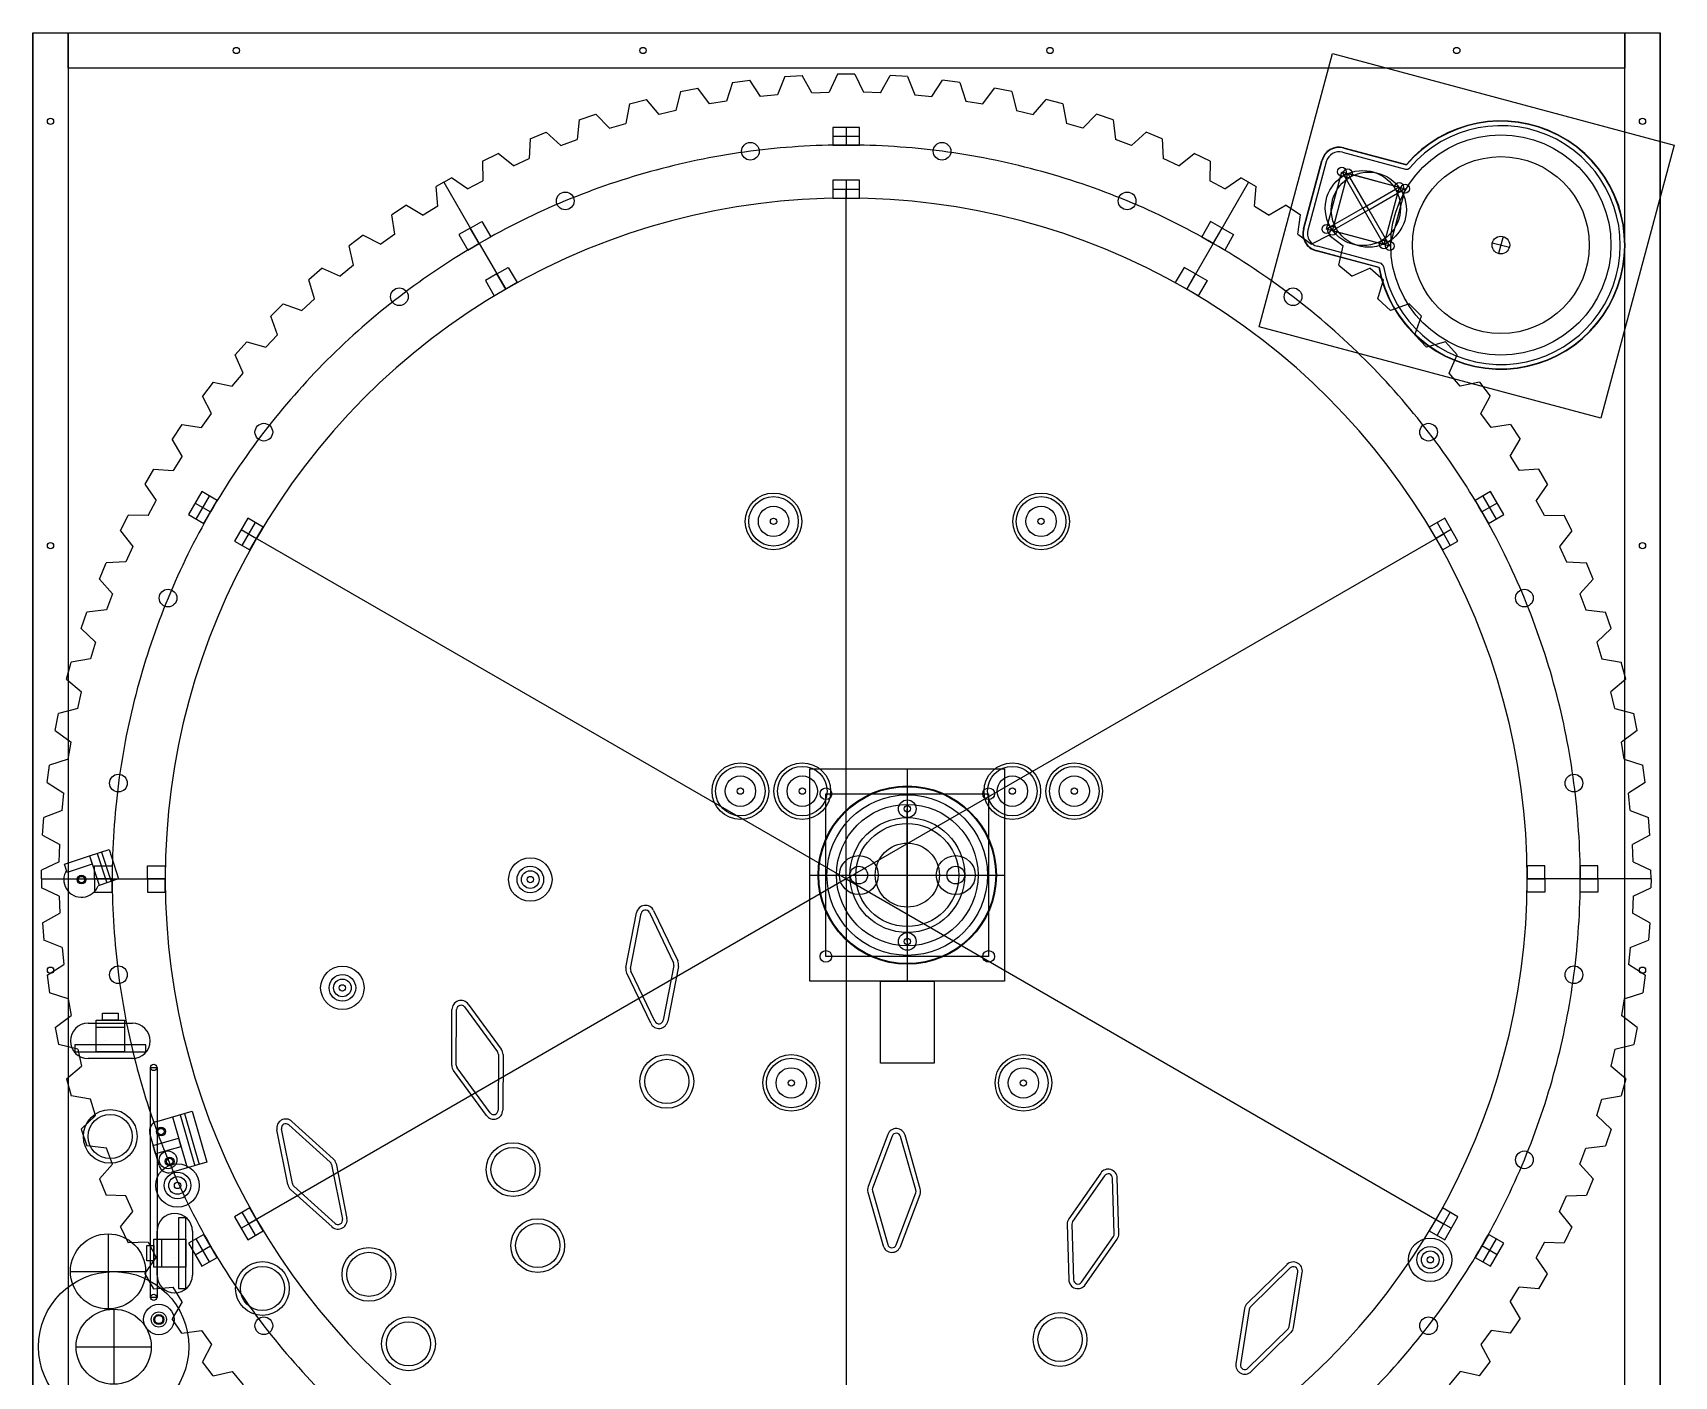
# Model space of a CAD drawing. Extents: x 0 to 23.2, y -2.3 to 46.
# Drawn here: x 0 to 23.2, y 27.01 to 46 of the extents above; entities that cross this region are included whole.
import ezdxf

# ---------------------------------------------------------------- set-up
doc = ezdxf.new("R2010")
doc.units = 0
doc.header["$LTSCALE"] = 5.77014
doc.header["$MEASUREMENT"] = 0
for name, color, linetype in [('1_250BIT_500DEP', 5, 'CONTINUOUS'), ('2_250BIT_250DEP', 3, 'CONTINUOUS'), ('3_250BIT_500TAB', 5, 'CONTINUOUS'), ('4_250BIT_250TAB', 5, 'CONTINUOUS'), ('6_125BIT_500DEP', 5, 'CONTINUOUS'), ('7_VCARVE_BIT', 5, 'CONTINUOUS'), ('8_250BIT_500OUTLINE', 5, 'CONTINUOUS'), ('DF_COMPONENT', 4, 'CONTINUOUS')]:
    doc.layers.add(name, color=color, linetype=linetype)

msp = doc.modelspace()

# ---------------------------------------------------------------- linework, layer by layer
at = {"layer": '1_250BIT_500DEP', "color": 5, "linetype": 'CONTINUOUS'}
for p, q in [((8.447, 32.776), (8.597, 33.55)), ((8.715, 33.565), (9.055, 32.854)), ((8.792, 32.027), (8.452, 32.737)), ((9.06, 32.815), (8.91, 32.042)), ((5.985, 31.406), (5.989, 32.194)), ((6.102, 32.23), (6.569, 31.595)), ((0.782, 32), (1.407, 32)), ((6.581, 31.558), (6.577, 30.77)), ((1.407, 31.5), (0.782, 31.5)), ((6.464, 30.734), (5.997, 31.368)), ((3.668, 29.733), (3.514, 30.506)), ((3.617, 30.564), (4.202, 30.036)), ((12.146, 30.405), (11.867, 29.668)), ((12.481, 29.643), (12.264, 30.4)), ((4.221, 30.002), (4.376, 29.229)), ((4.272, 29.171), (3.688, 29.699)), ((15.146, 29.845), (14.695, 29.199)), ((15.284, 29.024), (15.26, 29.811)), ((11.866, 29.629), (12.082, 28.871)), ((12.2, 28.866), (12.479, 29.604)), ((1.755, 28.437), (1.755, 29.062)), ((2.255, 29.062), (2.255, 28.437)), ((14.684, 29.161), (14.708, 28.374)), ((14.822, 28.34), (15.272, 28.986)), ((17.772, 28.542), (17.209, 27.99)), ((17.754, 27.709), (17.877, 28.487)), ((17.191, 27.955), (17.068, 27.177)), ((17.174, 27.123), (17.736, 27.674))]:
    msp.add_line(p, q, dxfattribs=at)
for centre in [(8.96, 31.178), (1.094, 30.4), (6.787, 29.931), (7.136, 28.857), (3.245, 28.25), (4.75, 28.45), (14.518, 27.53), (5.309, 27.468)]:
    msp.add_circle(centre, 0.312, dxfattribs=at)
for centre, radius, start, end in [((8.659, 33.538), 0.0625, 25.5903, 168.9748), ((8.508, 32.764), 0.0625, 168.975, -154.4099), ((8.999, 32.827), 0.0625, -11.025, 25.5901), ((6.052, 32.193), 0.0625, 36.314, 179.6985), ((8.848, 32.054), 0.0625, -154.4096, -11.0253), ((0.782, 31.75), 0.25, 90, -90), ((1.407, 31.75), 0.25, -90, 90), ((6.518, 31.558), 0.0625, -0.3013, 36.3138), ((6.048, 31.405), 0.0625, 179.6987, -143.6862), ((6.514, 30.771), 0.0625, -143.6859, -0.3016), ((3.575, 30.518), 0.0625, 47.9245, -168.691), ((12.204, 30.383), 0.0625, 15.9157, 159.3002), ((4.16, 29.99), 0.0625, 11.3092, 47.9243), ((3.729, 29.745), 0.0625, -168.6908, -132.0757), ((15.198, 29.809), 0.0625, 1.7173, 145.1019), ((11.926, 29.646), 0.0625, 159.3004, -164.0845), ((12.42, 29.626), 0.0625, -20.6996, 15.9155), ((2.005, 29.062), 0.25, 0, -180), ((4.314, 29.217), 0.0625, -132.0755, 11.3089), ((14.747, 29.163), 0.0625, 145.102, -178.2829), ((15.221, 29.022), 0.0625, -34.898, 1.7171), ((12.142, 28.889), 0.0625, -164.0843, -20.6999), ((17.815, 28.497), 0.0625, -8.9635, 134.421), ((2.005, 28.437), 0.25, 180, 0), ((14.77, 28.376), 0.0625, -178.2826, -34.8982), ((17.253, 27.946), 0.0625, 134.4212, 171.0363), ((17.693, 27.719), 0.0625, -45.5788, -8.9637), ((17.13, 27.167), 0.0625, 171.0366, -45.5791)]:
    msp.add_arc(centre, radius, start, end, dxfattribs=at)
at = {"layer": '2_250BIT_250DEP', "color": 3, "linetype": 'CONTINUOUS'}
for p, q in [((8.383, 32.789), (8.533, 33.562)), ((8.774, 33.593), (9.114, 32.882)), ((8.733, 31.999), (8.393, 32.709)), ((9.124, 32.803), (8.973, 32.029)), ((6.154, 32.269), (6.621, 31.634)), ((5.92, 31.406), (5.924, 32.194)), ((6.646, 31.558), (6.642, 30.77)), ((6.411, 30.695), (5.945, 31.33)), ((3.604, 29.72), (3.45, 30.493)), ((3.66, 30.612), (4.245, 30.084)), ((12.085, 30.428), (11.807, 29.691)), ((12.543, 29.661), (12.327, 30.418)), ((4.285, 30.015), (4.439, 29.242)), ((15.093, 29.882), (14.642, 29.236)), ((15.349, 29.026), (15.325, 29.813)), ((4.229, 29.123), (3.644, 29.651)), ((11.803, 29.611), (12.019, 28.854)), ((12.261, 28.843), (12.54, 29.581)), ((14.619, 29.159), (14.643, 28.372)), ((14.875, 28.303), (15.326, 28.949)), ((17.726, 28.588), (17.163, 28.037)), ((17.818, 27.699), (17.941, 28.477)), ((17.127, 27.966), (17.004, 27.187)), ((17.219, 27.076), (17.782, 27.628))]:
    msp.add_line(p, q, dxfattribs=at)
for centre in [(8.96, 31.178), (1.094, 30.4), (6.787, 29.931), (7.136, 28.857), (4.75, 28.45), (3.245, 28.25), (5.309, 27.468), (14.518, 27.53)]:
    msp.add_circle(centre, 0.38, dxfattribs=at)
for centre, start, end in [((8.659, 33.538), 25.5903, 168.9748), ((8.508, 32.764), 168.975, -154.4099), ((8.999, 32.827), -11.025, 25.5901), ((6.052, 32.193), 36.314, 179.6985), ((8.848, 32.054), -154.4096, -11.0252), ((6.518, 31.558), -0.3013, 36.3138), ((6.048, 31.405), 179.6987, -143.6862), ((3.575, 30.518), 47.9245, -168.691), ((6.514, 30.771), -143.6859, -0.3015), ((12.204, 30.383), 15.9156, 159.3002), ((4.16, 29.99), 11.3092, 47.9243), ((15.198, 29.809), 1.7173, 145.1019), ((3.729, 29.745), -168.6908, -132.0757), ((11.926, 29.646), 159.3004, -164.0845), ((12.42, 29.626), -20.6996, 15.9155), ((4.314, 29.217), -132.0755, 11.3089), ((14.747, 29.163), 145.102, -178.2829), ((15.221, 29.022), -34.898, 1.7171), ((12.142, 28.889), -164.0843, -20.6999), ((17.815, 28.497), -8.9635, 134.421), ((14.77, 28.376), -178.2826, -34.8982), ((17.253, 27.946), 134.4212, 171.0363), ((17.693, 27.719), -45.5788, -8.9637), ((17.13, 27.167), 171.0366, -45.5791)]:
    msp.add_arc(centre, 0.128, start, end, dxfattribs=at)
at = {"layer": '3_250BIT_500TAB', "color": 5, "linetype": 'CONTINUOUS'}
for p, q in [((18.511, 44.311), (19.399, 44.073)), ((18.023, 43.213), (18.282, 44.179)), ((19.043, 42.745), (18.155, 42.983))]:
    msp.add_line(p, q, dxfattribs=at)
msp.add_circle((12.359, 34.094), 1.26, dxfattribs=at)
for centre, radius, start, end in [((20.748, 43), 1.688, -169.6231, 139.6231), ((18.463, 44.13), 0.188, 75, 165), ((19.415, 44.134), 0.0625, -105, -40.3769), ((18.204, 43.164), 0.188, 165, -105), ((19.027, 42.685), 0.0625, 10.3769, 75)]:
    msp.add_arc(centre, radius, start, end, dxfattribs=at)
at = {"layer": '4_250BIT_250TAB', "color": 3, "linetype": 'CONTINUOUS'}
for p, q in [((18.529, 44.376), (19.413, 44.139)), ((17.958, 43.23), (18.216, 44.196)), ((19.022, 42.681), (18.138, 42.918))]:
    msp.add_line(p, q, dxfattribs=at)
for centre, radius, start, end in [((20.748, 43), 1.755, -169.5198, 139.5198), ((18.463, 44.13), 0.255, 75, 165), ((18.204, 43.164), 0.255, 165, -105)]:
    msp.add_arc(centre, radius, start, end, dxfattribs=at)
at = {"layer": '6_125BIT_500DEP', "color": 5, "linetype": 'CONTINUOUS'}
for p, q in [((8.447, 32.776), (8.597, 33.55)), ((8.715, 33.565), (9.055, 32.854)), ((8.792, 32.027), (8.452, 32.737)), ((9.06, 32.815), (8.91, 32.042)), ((5.985, 31.406), (5.989, 32.194)), ((6.102, 32.23), (6.569, 31.595)), ((6.581, 31.558), (6.577, 30.77)), ((6.464, 30.734), (5.997, 31.368)), ((3.668, 29.733), (3.514, 30.506)), ((3.617, 30.564), (4.202, 30.036)), ((12.146, 30.405), (11.867, 29.668)), ((12.481, 29.643), (12.264, 30.4)), ((4.221, 30.002), (4.376, 29.229)), ((4.272, 29.171), (3.688, 29.699)), ((15.146, 29.845), (14.695, 29.199)), ((15.284, 29.024), (15.26, 29.811)), ((11.866, 29.629), (12.082, 28.871)), ((12.2, 28.866), (12.479, 29.604)), ((14.684, 29.161), (14.708, 28.374)), ((14.822, 28.34), (15.272, 28.986)), ((17.772, 28.542), (17.209, 27.99)), ((17.754, 27.709), (17.877, 28.487)), ((17.191, 27.955), (17.068, 27.177)), ((17.174, 27.123), (17.736, 27.674))]:
    msp.add_line(p, q, dxfattribs=at)
for centre, start, end in [((8.659, 33.538), 25.5903, 168.9748), ((8.508, 32.764), 168.975, -154.4099), ((8.999, 32.827), -11.025, 25.5901), ((6.052, 32.193), 36.314, 179.6985), ((8.848, 32.054), -154.4096, -11.0253), ((6.518, 31.558), -0.3013, 36.3138), ((6.048, 31.405), 179.6987, -143.6862), ((6.514, 30.771), -143.6859, -0.3016), ((3.575, 30.518), 47.9245, -168.691), ((12.204, 30.383), 15.9157, 159.3002), ((4.16, 29.99), 11.3092, 47.9243), ((3.729, 29.745), -168.6908, -132.0757), ((15.198, 29.809), 1.7173, 145.1019), ((11.926, 29.646), 159.3004, -164.0845), ((12.42, 29.626), -20.6996, 15.9155), ((4.314, 29.217), -132.0755, 11.3089), ((14.747, 29.163), 145.102, -178.2829), ((15.221, 29.022), -34.898, 1.7171), ((12.142, 28.889), -164.0843, -20.6999), ((17.815, 28.497), -8.9635, 134.421), ((14.77, 28.376), -178.2826, -34.8982), ((17.253, 27.946), 134.4212, 171.0363), ((17.693, 27.719), -45.5788, -8.9637), ((17.13, 27.167), 171.0366, -45.5791)]:
    msp.add_arc(centre, 0.0625, start, end, dxfattribs=at)
at = {"layer": '7_VCARVE_BIT', "color": 5, "linetype": 'CONTINUOUS'}
for centre, radius in [((2.875, 45.75), 0.0445), ((8.625, 45.75), 0.0445), ((14.375, 45.75), 0.0445), ((20.125, 45.75), 0.0445), ((0.25, 44.75), 0.0445), ((22.75, 44.75), 0.0445), ((10.469, 39.094), 0.0445), ((14.25, 39.094), 0.0445), ((0.25, 38.75), 0.0445), ((22.75, 38.75), 0.0445), ((10, 35.281), 0.0445), ((10.875, 35.281), 0.0445), ((13.844, 35.281), 0.0445), ((14.719, 35.281), 0.0445), ((0.688, 34.031), 0.0445), ((7.031, 34.031), 0.0445), ((0.25, 32.75), 0.0445), ((22.75, 32.75), 0.0445), ((4.375, 32.5), 0.0445), ((1.708, 31.375), 0.0445), ((10.719, 31.156), 0.0445), ((14, 31.156), 0.0445), ((1.812, 30.469), 0.0445), ((1.933, 30.046), 0.0445), ((2.045, 29.707), 0.0445), ((19.75, 28.656), 0.0445), ((1.708, 28.125), 0.0445), ((1.781, 27.812), 0.0575)]:
    msp.add_circle(centre, radius, dxfattribs=at)
at = {"layer": '8_250BIT_500OUTLINE', "color": 5, "linetype": 'CONTINUOUS'}
for p, q in [((0, 46), (0, 5)), ((0, 46), (23, 46)), ((23, 4.25), (23, 46))]:
    msp.add_line(p, q, dxfattribs=at)
at = {"layer": 'DF_COMPONENT', "color": 4, "linetype": 'CONTINUOUS'}
for p, q in [((0, 5), (0, 46)), ((0, 46), (0.5, 46)), ((0.5, 46), (0.5, 5)), ((0.5, 45.5), (0.5, 46)), ((0.5, 46), (22.5, 46)), ((22.5, 46), (22.5, 45.5)), ((22.5, 4.25), (22.5, 46)), ((22.5, 46), (23, 46)), ((23, 46), (23, 4.25)), ((17.333, 41.845), (18.368, 45.708)), ((18.368, 45.708), (23.198, 44.414)), ((22.5, 45.5), (0.5, 45.5)), ((9.888, 45.3), (9.803, 45.035)), ((9.888, 45.3), (10.134, 45.333)), ((10.284, 45.098), (10.134, 45.333)), ((10.628, 45.381), (10.526, 45.122)), ((10.628, 45.381), (10.875, 45.398)), ((11.01, 45.154), (10.875, 45.398)), ((11.371, 45.414), (11.253, 45.162)), ((11.62, 45.414), (11.371, 45.414)), ((11.62, 45.414), (11.738, 45.162)), ((11.981, 45.154), (12.116, 45.398)), ((12.363, 45.381), (12.116, 45.398)), ((12.363, 45.381), (12.465, 45.122)), ((12.707, 45.098), (12.857, 45.333)), ((13.103, 45.3), (12.857, 45.333)), ((13.103, 45.3), (13.188, 45.035)), ((8.432, 44.994), (8.672, 45.058)), ((8.851, 44.846), (8.672, 45.058)), ((9.155, 45.171), (9.088, 44.901)), ((9.155, 45.171), (9.398, 45.219)), ((9.564, 44.995), (9.398, 45.219)), ((9.803, 45.035), (9.564, 44.995)), ((10.526, 45.122), (10.284, 45.098)), ((11.01, 45.154), (11.253, 45.162)), ((11.981, 45.154), (11.738, 45.162)), ((12.465, 45.122), (12.707, 45.098)), ((13.188, 45.035), (13.427, 44.995)), ((13.427, 44.995), (13.593, 45.219)), ((13.836, 45.171), (13.593, 45.219)), ((13.836, 45.171), (13.903, 44.901)), ((14.14, 44.846), (14.32, 45.058)), ((14.559, 44.994), (14.32, 45.058)), ((7.722, 44.77), (7.957, 44.85)), ((8.15, 44.65), (7.957, 44.85)), ((8.432, 44.994), (8.382, 44.72)), ((9.088, 44.901), (8.851, 44.846)), ((13.903, 44.901), (14.14, 44.846)), ((14.559, 44.994), (14.609, 44.72)), ((14.841, 44.65), (15.034, 44.85)), ((15.269, 44.77), (15.034, 44.85)), ((7.028, 44.501), (7.257, 44.595)), ((7.463, 44.408), (7.257, 44.595)), ((7.722, 44.77), (7.691, 44.494)), ((8.15, 44.65), (8.382, 44.72)), ((11.308, 44.664), (11.308, 44.414)), ((11.683, 44.664), (11.308, 44.664)), ((11.496, 44.664), (11.496, 44.414)), ((11.683, 44.414), (11.683, 44.664)), ((14.841, 44.65), (14.609, 44.72)), ((15.269, 44.77), (15.301, 44.494)), ((15.528, 44.408), (15.734, 44.595)), ((15.963, 44.501), (15.734, 44.595)), ((7.028, 44.501), (7.015, 44.222)), ((7.463, 44.408), (7.691, 44.494)), ((11.308, 44.539), (11.683, 44.539)), ((11.308, 44.414), (11.683, 44.414)), ((15.528, 44.408), (15.301, 44.494)), ((15.963, 44.501), (15.976, 44.222)), ((18.527, 44.371), (19.415, 44.134)), ((23.198, 44.414), (22.162, 40.551)), ((6.354, 44.186), (6.576, 44.296)), ((6.354, 44.186), (6.359, 43.907)), ((6.794, 44.122), (6.576, 44.296)), ((6.794, 44.122), (7.015, 44.222)), ((16.197, 44.122), (15.976, 44.222)), ((16.197, 44.122), (16.415, 44.296)), ((16.638, 44.186), (16.415, 44.296)), ((16.638, 44.186), (16.633, 43.907)), ((17.962, 43.229), (18.221, 44.195)), ((5.808, 43.891), (5.701, 43.828)), ((5.808, 43.891), (5.916, 43.952)), ((5.808, 43.891), (6.308, 43.024)), ((5.808, 43.891), (6.308, 43.024)), ((6.145, 43.793), (5.916, 43.952)), ((6.145, 43.793), (6.359, 43.907)), ((11.308, 43.915), (11.308, 43.665)), ((11.683, 43.915), (11.308, 43.915)), ((11.496, 43.915), (11.496, 43.665)), ((11.683, 43.665), (11.683, 43.915)), ((16.847, 43.793), (16.633, 43.907)), ((17.183, 43.891), (16.683, 43.024)), ((17.183, 43.891), (16.683, 43.024)), ((16.847, 43.793), (17.075, 43.952)), ((17.183, 43.891), (17.075, 43.952)), ((17.183, 43.891), (17.29, 43.828)), ((18.283, 43.226), (18.501, 44.037)), ((18.367, 43.203), (18.585, 44.014)), ((18.501, 44.037), (19.312, 43.82)), ((18.501, 44.037), (18.532, 43.983)), ((18.798, 43.523), (18.532, 43.983)), ((18.585, 44.014), (19.396, 43.797)), ((18.585, 44.014), (18.616, 43.96)), ((18.882, 43.5), (18.616, 43.96)), ((5.724, 43.55), (5.701, 43.828)), ((11.308, 43.79), (11.683, 43.79)), ((11.308, 43.665), (11.683, 43.665)), ((11.496, 34.04), (11.496, 43.79)), ((17.267, 43.55), (17.29, 43.828)), ((18.798, 43.523), (19.258, 43.788)), ((18.882, 43.5), (19.342, 43.766)), ((19.312, 43.82), (19.094, 43.008)), ((19.396, 43.797), (19.178, 42.986)), ((19.312, 43.82), (19.258, 43.788)), ((19.396, 43.797), (19.342, 43.766)), ((5.279, 43.566), (5.073, 43.428)), ((5.115, 43.153), (5.073, 43.428)), ((5.279, 43.566), (5.518, 43.422)), ((5.724, 43.55), (5.518, 43.422)), ((17.267, 43.55), (17.473, 43.422)), ((17.712, 43.566), (17.473, 43.422)), ((17.712, 43.566), (17.918, 43.428)), ((17.877, 43.153), (17.918, 43.428)), ((18.798, 43.523), (18.337, 43.257)), ((18.882, 43.5), (18.421, 43.235)), ((18.798, 43.523), (19.063, 43.063)), ((18.882, 43.5), (19.147, 43.04)), ((5.115, 43.153), (4.917, 43.011)), ((6.183, 43.24), (6.021, 43.147)), ((6.183, 43.24), (6.346, 43.334)), ((6.308, 43.024), (6.183, 43.24)), ((6.308, 43.024), (6.183, 43.24)), ((6.346, 43.334), (6.471, 43.118)), ((16.645, 43.334), (16.52, 43.118)), ((16.808, 43.24), (16.645, 43.334)), ((16.683, 43.024), (16.808, 43.24)), ((16.683, 43.024), (16.808, 43.24)), ((16.808, 43.24), (16.97, 43.147)), ((17.877, 43.153), (18.074, 43.011)), ((18.283, 43.226), (18.337, 43.257)), ((19.094, 43.008), (18.283, 43.226)), ((18.367, 43.203), (18.421, 43.235)), ((19.178, 42.986), (18.367, 43.203)), ((4.67, 43.139), (4.473, 42.988)), ((4.532, 42.716), (4.473, 42.988)), ((4.67, 43.139), (4.917, 43.011)), ((6.021, 43.147), (6.146, 42.93)), ((6.146, 42.93), (6.308, 43.024)), ((6.471, 43.118), (6.308, 43.024)), ((6.308, 43.024), (6.683, 42.375)), ((6.308, 43.024), (6.683, 42.375)), ((16.683, 43.024), (16.308, 42.375)), ((16.683, 43.024), (16.308, 42.375)), ((16.52, 43.118), (16.683, 43.024)), ((16.845, 42.93), (16.683, 43.024)), ((16.97, 43.147), (16.845, 42.93)), ((18.321, 43.139), (18.074, 43.011)), ((19.027, 42.685), (18.139, 42.923)), ((18.321, 43.139), (18.518, 42.988)), ((18.459, 42.716), (18.518, 42.988)), ((19.094, 43.008), (19.063, 43.063)), ((19.178, 42.986), (19.147, 43.04)), ((20.627, 43.032), (20.869, 42.968)), ((20.781, 43.121), (20.716, 42.879)), ((4.532, 42.716), (4.345, 42.562)), ((6.558, 42.592), (6.72, 42.685)), ((6.72, 42.685), (6.845, 42.469)), ((16.271, 42.685), (16.146, 42.469)), ((16.433, 42.592), (16.271, 42.685)), ((18.459, 42.716), (18.647, 42.562)), ((4.089, 42.673), (3.903, 42.509)), ((3.98, 42.242), (3.903, 42.509)), ((4.089, 42.673), (4.345, 42.562)), ((6.558, 42.592), (6.396, 42.498)), ((6.396, 42.498), (6.521, 42.281)), ((6.683, 42.375), (6.558, 42.592)), ((6.683, 42.375), (6.558, 42.592)), ((6.845, 42.469), (6.683, 42.375)), ((16.146, 42.469), (16.308, 42.375)), ((16.308, 42.375), (16.433, 42.592)), ((16.308, 42.375), (16.433, 42.592)), ((16.433, 42.592), (16.595, 42.498)), ((16.595, 42.498), (16.47, 42.281)), ((18.902, 42.673), (18.647, 42.562)), ((18.902, 42.673), (19.088, 42.509)), ((19.011, 42.242), (19.088, 42.509)), ((3.98, 42.242), (3.802, 42.076)), ((6.521, 42.281), (6.683, 42.375)), ((16.47, 42.281), (16.308, 42.375)), ((19.011, 42.242), (19.189, 42.076)), ((3.54, 42.17), (3.365, 41.995)), ((3.459, 41.733), (3.365, 41.995)), ((3.54, 42.17), (3.802, 42.076)), ((19.451, 42.17), (19.189, 42.076)), ((19.451, 42.17), (19.626, 41.995)), ((19.532, 41.733), (19.626, 41.995)), ((22.162, 40.551), (17.333, 41.845)), ((3.026, 41.632), (2.862, 41.446)), ((3.026, 41.632), (3.293, 41.555)), ((3.293, 41.555), (3.459, 41.733)), ((19.698, 41.555), (19.532, 41.733)), ((19.965, 41.632), (19.698, 41.555)), ((19.965, 41.632), (20.129, 41.446)), ((2.973, 41.191), (2.862, 41.446)), ((20.018, 41.191), (20.129, 41.446)), ((2.547, 41.062), (2.396, 40.865)), ((2.547, 41.062), (2.819, 41.003)), ((2.819, 41.003), (2.973, 41.191)), ((20.172, 41.003), (20.018, 41.191)), ((20.444, 41.062), (20.172, 41.003)), ((20.444, 41.062), (20.595, 40.865)), ((2.524, 40.618), (2.396, 40.865)), ((20.467, 40.618), (20.595, 40.865)), ((2.382, 40.421), (2.524, 40.618)), ((20.609, 40.421), (20.467, 40.618)), ((2.107, 40.462), (1.969, 40.256)), ((2.107, 40.462), (2.382, 40.421)), ((20.884, 40.462), (20.609, 40.421)), ((20.884, 40.462), (21.022, 40.256)), ((2.113, 40.017), (1.969, 40.256)), ((20.878, 40.017), (21.022, 40.256)), ((2.113, 40.017), (1.985, 39.811)), ((20.878, 40.017), (21.006, 39.811)), ((1.707, 39.834), (1.583, 39.619)), ((1.707, 39.834), (1.985, 39.811)), ((21.284, 39.834), (21.006, 39.811)), ((21.408, 39.619), (21.284, 39.834)), ((1.583, 39.619), (1.742, 39.391)), ((2.388, 39.514), (2.201, 39.189)), ((2.309, 39.127), (2.497, 39.452)), ((2.605, 39.389), (2.388, 39.514)), ((20.603, 39.514), (20.386, 39.389)), ((20.494, 39.452), (20.682, 39.127)), ((20.79, 39.189), (20.603, 39.514)), ((21.408, 39.619), (21.249, 39.391)), ((1.628, 39.176), (1.742, 39.391)), ((2.295, 39.352), (2.511, 39.227)), ((2.417, 39.064), (2.605, 39.389)), ((20.386, 39.389), (20.574, 39.064)), ((20.696, 39.352), (20.48, 39.227)), ((21.364, 39.176), (21.249, 39.391)), ((1.239, 38.959), (1.349, 39.182)), ((1.628, 39.176), (1.349, 39.182)), ((2.201, 39.189), (2.417, 39.064)), ((3.037, 39.139), (2.85, 38.815)), ((2.944, 38.977), (3.16, 38.852)), ((2.958, 38.752), (3.146, 39.077)), ((3.254, 39.014), (3.037, 39.139)), ((3.066, 38.69), (3.254, 39.014)), ((19.954, 39.139), (19.737, 39.014)), ((19.737, 39.014), (19.925, 38.69)), ((20.048, 38.977), (19.831, 38.852)), ((19.846, 39.077), (20.033, 38.752)), ((20.141, 38.815), (19.954, 39.139)), ((20.574, 39.064), (20.79, 39.189)), ((21.364, 39.176), (21.642, 39.182)), ((21.752, 38.959), (21.642, 39.182)), ((1.239, 38.959), (1.413, 38.741)), ((1.413, 38.741), (1.313, 38.52)), ((2.85, 38.815), (3.066, 38.69)), ((11.496, 34.04), (3.052, 38.915)), ((11.496, 34.04), (19.939, 38.915)), ((19.925, 38.69), (20.141, 38.815)), ((21.752, 38.959), (21.578, 38.741)), ((21.578, 38.741), (21.678, 38.52)), ((1.313, 38.52), (1.035, 38.507)), ((21.678, 38.52), (21.957, 38.507)), ((0.94, 38.278), (1.035, 38.507)), ((0.94, 38.278), (1.127, 38.072)), ((22.052, 38.278), (21.864, 38.072)), ((22.052, 38.278), (21.957, 38.507)), ((1.127, 38.072), (1.041, 37.844)), ((21.864, 38.072), (21.95, 37.844)), ((0.685, 37.578), (0.765, 37.813)), ((1.041, 37.844), (0.765, 37.813)), ((21.95, 37.844), (22.226, 37.813)), ((22.306, 37.578), (22.226, 37.813)), ((0.685, 37.578), (0.885, 37.385)), ((0.885, 37.385), (0.815, 37.153)), ((22.306, 37.578), (22.106, 37.385)), ((22.106, 37.385), (22.176, 37.153)), ((0.815, 37.153), (0.541, 37.103)), ((22.176, 37.153), (22.45, 37.103)), ((0.477, 36.864), (0.541, 37.103)), ((22.514, 36.864), (22.45, 37.103)), ((0.477, 36.864), (0.689, 36.684)), ((0.634, 36.447), (0.689, 36.684)), ((22.514, 36.864), (22.302, 36.684)), ((22.357, 36.447), (22.302, 36.684)), ((0.634, 36.447), (0.364, 36.38)), ((22.357, 36.447), (22.627, 36.38)), ((0.316, 36.137), (0.364, 36.38)), ((22.676, 36.137), (22.627, 36.38)), ((0.316, 36.137), (0.54, 35.971)), ((0.5, 35.732), (0.54, 35.971)), ((22.676, 36.137), (22.452, 35.971)), ((22.491, 35.732), (22.452, 35.971)), ((0.5, 35.732), (0.235, 35.647)), ((22.491, 35.732), (22.756, 35.647)), ((0.202, 35.401), (0.235, 35.647)), ((10.984, 32.594), (10.984, 35.594)), ((10.984, 35.594), (13.734, 35.594)), ((12.359, 35.594), (12.359, 32.594)), ((13.734, 35.594), (13.734, 32.594)), ((22.789, 35.401), (22.756, 35.647)), ((0.202, 35.401), (0.437, 35.251)), ((22.789, 35.401), (22.554, 35.251)), ((0.413, 35.009), (0.437, 35.251)), ((11.209, 32.944), (11.209, 35.244)), ((11.209, 35.244), (13.509, 35.244)), ((12.359, 35.244), (12.359, 32.944)), ((12.359, 33.156), (12.359, 35.031)), ((13.509, 35.244), (13.509, 32.944)), ((22.578, 35.009), (22.554, 35.251)), ((0.137, 34.66), (0.154, 34.907)), ((0.413, 35.009), (0.154, 34.907)), ((12.359, 34.822), (12.359, 33.365)), ((22.578, 35.009), (22.837, 34.907)), ((22.854, 34.66), (22.837, 34.907)), ((0.137, 34.66), (0.381, 34.525)), ((22.854, 34.66), (22.61, 34.525)), ((0.373, 34.282), (0.381, 34.525)), ((0.448, 34.25), (0.802, 34.366)), ((0.802, 34.366), (1.078, 34.455)), ((0.802, 34.366), (0.937, 33.95)), ((0.802, 34.366), (0.841, 34.247)), ((0.909, 34.4), (1.044, 33.984)), ((0.971, 34.42), (1.106, 34.004)), ((1.078, 34.455), (1.213, 34.039)), ((22.618, 34.282), (22.61, 34.525)), ((0.373, 34.282), (0.121, 34.164)), ((0.121, 34.04), (0.121, 34.164)), ((0.487, 34.132), (0.448, 34.25)), ((0.841, 34.247), (0.487, 34.132)), ((0.822, 34.306), (0.822, 34.306)), ((0.871, 34.227), (1.121, 34.227)), ((0.871, 34.04), (0.871, 34.227)), ((1.121, 34.227), (1.121, 34.04)), ((1.621, 34.227), (1.871, 34.227)), ((1.621, 34.04), (1.621, 34.227)), ((1.871, 34.227), (1.871, 34.04)), ((21.371, 34.227), (21.121, 34.227)), ((21.121, 34.227), (21.121, 34.04)), ((21.371, 34.04), (21.371, 34.227)), ((22.12, 34.227), (21.87, 34.227)), ((21.87, 34.227), (21.87, 34.04)), ((22.12, 34.04), (22.12, 34.227)), ((22.618, 34.282), (22.87, 34.164)), ((22.871, 34.04), (22.87, 34.164)), ((0.121, 34.04), (1.121, 34.04)), ((0.121, 34.04), (0.121, 33.915)), ((0.121, 34.04), (1.121, 34.04)), ((0.373, 33.797), (0.121, 33.915)), ((1.121, 34.04), (0.871, 34.04)), ((0.871, 34.04), (0.871, 33.852)), ((1.121, 34.04), (0.871, 34.04)), ((1.213, 34.039), (0.922, 33.944)), ((1.121, 34.04), (1.871, 34.04)), ((1.121, 33.852), (1.121, 34.04)), ((1.121, 34.04), (1.871, 34.04)), ((1.871, 34.04), (1.621, 34.04)), ((1.621, 34.04), (1.621, 33.852)), ((1.871, 34.04), (1.621, 34.04)), ((1.871, 33.852), (1.871, 34.04)), ((11.496, 34.04), (3.052, 29.165)), ((10.984, 34.094), (13.734, 34.094)), ((11.209, 34.094), (13.509, 34.094)), ((11.496, 34.04), (11.496, 24.29)), ((11.496, 34.04), (19.939, 29.165)), ((11.631, 34.094), (13.088, 34.094)), ((11.674, 34.094), (13.044, 34.094)), ((21.121, 34.04), (21.371, 34.04)), ((21.87, 34.04), (21.121, 34.04)), ((21.121, 34.04), (21.371, 34.04)), ((21.121, 33.852), (21.121, 34.04)), ((21.87, 34.04), (21.121, 34.04)), ((21.371, 34.04), (21.371, 33.852)), ((21.87, 34.04), (22.12, 34.04)), ((22.871, 34.04), (21.87, 34.04)), ((21.87, 34.04), (22.12, 34.04)), ((21.87, 33.852), (21.87, 34.04)), ((22.871, 34.04), (21.87, 34.04)), ((22.12, 34.04), (22.12, 33.852)), ((22.618, 33.797), (22.87, 33.915)), ((22.871, 34.04), (22.87, 33.915)), ((0.373, 33.797), (0.381, 33.554)), ((0.871, 33.852), (1.121, 33.852)), ((1.621, 33.852), (1.871, 33.852)), ((21.371, 33.852), (21.121, 33.852)), ((22.12, 33.852), (21.87, 33.852)), ((22.618, 33.797), (22.61, 33.554)), ((0.137, 33.419), (0.381, 33.554)), ((0.137, 33.419), (0.154, 33.172)), ((22.854, 33.419), (22.61, 33.554)), ((22.854, 33.419), (22.837, 33.172)), ((0.413, 33.07), (0.154, 33.172)), ((0.413, 33.07), (0.437, 32.828)), ((13.509, 32.944), (11.209, 32.944)), ((22.578, 33.07), (22.554, 32.828)), ((22.578, 33.07), (22.837, 33.172)), ((0.202, 32.678), (0.437, 32.828)), ((22.789, 32.678), (22.554, 32.828)), ((0.202, 32.678), (0.235, 32.432)), ((13.734, 32.594), (10.984, 32.594)), ((11.979, 32.594), (12.739, 32.594)), ((11.979, 31.434), (11.979, 32.594)), ((12.739, 32.594), (12.739, 31.434)), ((22.789, 32.678), (22.756, 32.432)), ((0.5, 32.347), (0.235, 32.432)), ((0.5, 32.347), (0.54, 32.108)), ((22.491, 32.347), (22.452, 32.108)), ((22.491, 32.347), (22.756, 32.432)), ((0.316, 31.942), (0.54, 32.108)), ((0.894, 31.594), (0.894, 32.044)), ((0.894, 32.044), (1.294, 32.044)), ((0.985, 32.044), (0.985, 32.144)), ((0.985, 32.144), (1.204, 32.144)), ((1.204, 32.044), (0.985, 32.044)), ((1.204, 32.144), (1.204, 32.044)), ((1.294, 32.044), (1.294, 31.594)), ((22.676, 31.942), (22.452, 32.108)), ((0.316, 31.942), (0.364, 31.699)), ((0.894, 31.938), (0.894, 32)), ((0.894, 32), (1.294, 32)), ((1.294, 31.938), (0.894, 31.938)), ((1.294, 32), (1.294, 31.938)), ((22.676, 31.942), (22.627, 31.699)), ((0.634, 31.632), (0.364, 31.699)), ((0.532, 31.75), (0.532, 31.75)), ((0.595, 31.694), (0.595, 31.594)), ((1.595, 31.694), (0.595, 31.694)), ((0.595, 31.594), (1.595, 31.594)), ((0.634, 31.632), (0.689, 31.395)), ((1.294, 31.594), (0.894, 31.594)), ((1.032, 31.75), (1.032, 31.75)), ((1.595, 31.594), (1.595, 31.694)), ((1.657, 31.75), (1.657, 31.75)), ((1.657, 31.75), (1.657, 31.75)), ((22.357, 31.632), (22.302, 31.395)), ((22.357, 31.632), (22.627, 31.699)), ((0.477, 31.215), (0.689, 31.395)), ((1.661, 31.375), (1.755, 31.375)), ((1.661, 28.125), (1.661, 31.375)), ((1.755, 31.375), (1.755, 28.125)), ((12.739, 31.434), (11.979, 31.434)), ((22.514, 31.215), (22.302, 31.395)), ((0.477, 31.215), (0.541, 30.976)), ((22.514, 31.215), (22.45, 30.976)), ((0.815, 30.926), (0.541, 30.976)), ((0.885, 30.694), (0.815, 30.926)), ((22.106, 30.694), (22.176, 30.926)), ((22.176, 30.926), (22.45, 30.976)), ((0.685, 30.501), (0.885, 30.694)), ((1.751, 30.612), (2.253, 30.756)), ((1.974, 30.676), (2.18, 29.955)), ((2.082, 30.707), (2.288, 29.986)), ((2.145, 30.725), (2.351, 30.004)), ((2.253, 30.756), (2.459, 30.035)), ((22.306, 30.501), (22.106, 30.694)), ((0.685, 30.501), (0.765, 30.266)), ((1.784, 29.987), (1.655, 30.439)), ((22.306, 30.501), (22.226, 30.266)), ((1.041, 30.235), (0.765, 30.266)), ((1.127, 30.007), (1.041, 30.235)), ((1.702, 30.273), (2.06, 30.376)), ((1.736, 30.153), (1.702, 30.273)), ((2.094, 30.255), (1.736, 30.153)), ((2.06, 30.376), (2.094, 30.255)), ((2.077, 30.316), (2.077, 30.316)), ((21.864, 30.007), (21.95, 30.235)), ((21.95, 30.235), (22.226, 30.266)), ((0.94, 29.801), (1.127, 30.007)), ((2.459, 30.035), (1.957, 29.891)), ((22.052, 29.801), (21.864, 30.007)), ((0.94, 29.801), (1.035, 29.572)), ((22.052, 29.801), (21.957, 29.572)), ((1.313, 29.559), (1.035, 29.572)), ((1.413, 29.338), (1.313, 29.559)), ((21.578, 29.338), (21.678, 29.559)), ((21.678, 29.559), (21.957, 29.572)), ((1.239, 29.12), (1.413, 29.338)), ((2.005, 29.312), (2.005, 29.312)), ((2.005, 29.312), (2.005, 29.312)), ((2.061, 29.25), (2.061, 28.25)), ((2.161, 29.25), (2.061, 29.25)), ((2.161, 28.25), (2.161, 29.25)), ((3.066, 29.389), (2.85, 29.264)), ((2.85, 29.264), (3.037, 28.94)), ((3.146, 29.002), (2.958, 29.327)), ((3.254, 29.065), (3.066, 29.389)), ((19.925, 29.389), (19.737, 29.065)), ((20.033, 29.327), (19.846, 29.002)), ((20.141, 29.264), (19.925, 29.389)), ((19.954, 28.94), (20.141, 29.264)), ((21.752, 29.12), (21.578, 29.338)), ((1.063, 29.023), (1.063, 27.961)), ((1.239, 29.12), (1.349, 28.897)), ((2.417, 29.015), (2.201, 28.89)), ((2.605, 28.69), (2.417, 29.015)), ((2.944, 29.102), (3.16, 29.227)), ((3.037, 28.94), (3.254, 29.065)), ((19.737, 29.065), (19.954, 28.94)), ((20.048, 29.102), (19.831, 29.227)), ((20.574, 29.015), (20.386, 28.69)), ((20.79, 28.89), (20.574, 29.015)), ((21.752, 29.12), (21.642, 28.897)), ((1.628, 28.903), (1.349, 28.897)), ((1.611, 28.86), (1.711, 28.86)), ((1.611, 28.64), (1.611, 28.86)), ((1.628, 28.903), (1.742, 28.689)), ((1.711, 28.95), (2.161, 28.95)), ((1.711, 28.55), (1.711, 28.95)), ((1.711, 28.86), (1.711, 28.64)), ((1.755, 28.95), (1.817, 28.95)), ((1.755, 28.55), (1.755, 28.95)), ((1.817, 28.95), (1.817, 28.55)), ((2.161, 28.95), (2.161, 28.55)), ((2.201, 28.89), (2.388, 28.565)), ((2.295, 28.727), (2.511, 28.852)), ((2.497, 28.627), (2.309, 28.952)), ((20.696, 28.727), (20.48, 28.852)), ((20.682, 28.952), (20.494, 28.627)), ((20.603, 28.565), (20.79, 28.89)), ((21.364, 28.903), (21.249, 28.689)), ((21.364, 28.903), (21.642, 28.897)), ((1.583, 28.46), (1.742, 28.689)), ((1.711, 28.64), (1.611, 28.64)), ((2.161, 28.55), (1.711, 28.55)), ((1.817, 28.55), (1.755, 28.55)), ((2.005, 28.688), (2.005, 28.688)), ((2.388, 28.565), (2.605, 28.69)), ((20.386, 28.69), (20.603, 28.565)), ((21.408, 28.46), (21.249, 28.689)), ((0.532, 28.492), (1.595, 28.492)), ((1.583, 28.46), (1.707, 28.245)), ((21.284, 28.245), (21.408, 28.46)), ((1.755, 28.125), (1.661, 28.125)), ((1.707, 28.245), (1.985, 28.268)), ((2.113, 28.062), (1.985, 28.268)), ((2.005, 28.188), (2.005, 28.188)), ((2.061, 28.25), (2.161, 28.25)), ((20.878, 28.062), (21.006, 28.268)), ((21.284, 28.245), (21.006, 28.268)), ((1.143, 27.958), (1.143, 26.895)), ((2.113, 28.062), (1.969, 27.823)), ((20.878, 28.062), (21.022, 27.823)), ((2.107, 27.617), (1.969, 27.823)), ((2.107, 27.617), (2.382, 27.658)), ((2.382, 27.658), (2.524, 27.461)), ((20.609, 27.658), (20.467, 27.461)), ((20.884, 27.617), (20.609, 27.658)), ((20.884, 27.617), (21.022, 27.823)), ((0.611, 27.427), (1.674, 27.427)), ((2.524, 27.461), (2.396, 27.214)), ((20.467, 27.461), (20.595, 27.214)), ((2.547, 27.017), (2.396, 27.214)), ((20.444, 27.017), (20.595, 27.214)), ((2.547, 27.017), (2.819, 27.076)), ((2.819, 27.076), (2.973, 26.888)), ((20.172, 27.076), (20.018, 26.888)), ((20.444, 27.017), (20.172, 27.076))]:
    msp.add_line(p, q, dxfattribs=at)
for centre, radius in [((20.748, 43), 1.556), ((10.141, 44.325), 0.125), ((12.85, 44.325), 0.125), ((18.501, 44.037), 0.0625), ((18.501, 44.037), 0.0625), ((18.585, 44.014), 0.0625), ((18.585, 44.014), 0.0625), ((20.748, 43), 1.25), ((18.798, 43.523), 0.531), ((18.882, 43.5), 0.531), ((19.312, 43.82), 0.0625), ((19.396, 43.797), 0.0625), ((7.525, 43.624), 0.125), ((15.466, 43.624), 0.125), ((18.283, 43.226), 0.0625), ((18.283, 43.226), 0.0625), ((18.367, 43.203), 0.0625), ((18.367, 43.203), 0.0625), ((19.094, 43.008), 0.0625), ((19.178, 42.986), 0.0625), ((20.748, 43), 0.125), ((5.18, 42.27), 0.125), ((17.811, 42.27), 0.125), ((3.265, 40.355), 0.125), ((19.726, 40.355), 0.125), ((10.469, 39.094), 0.4), ((10.469, 39.094), 0.35), ((14.25, 39.094), 0.4), ((14.25, 39.094), 0.35), ((10.469, 39.094), 0.215), ((14.25, 39.094), 0.215), ((1.911, 38.01), 0.125), ((21.08, 38.01), 0.125), ((1.21, 35.394), 0.125), ((10, 35.281), 0.4), ((10, 35.281), 0.35), ((10, 35.281), 0.215), ((10.875, 35.281), 0.4), ((10.875, 35.281), 0.35), ((10.875, 35.281), 0.215), ((13.844, 35.281), 0.4), ((13.844, 35.281), 0.35), ((13.844, 35.281), 0.215), ((14.719, 35.281), 0.4), ((14.719, 35.281), 0.35), ((14.719, 35.281), 0.215), ((21.781, 35.394), 0.125), ((12.359, 34.094), 1.25), ((11.209, 35.244), 0.0825), ((13.509, 35.244), 0.0825), ((12.359, 34.094), 1.135), ((12.359, 34.094), 1), ((12.359, 35.031), 0.125), ((12.359, 35.031), 0.0445), ((12.359, 34.094), 0.812), ((12.359, 34.094), 0.728), ((7.031, 34.031), 0.307), ((11.674, 34.094), 0.275), ((12.359, 34.094), 0.453), ((13.044, 34.094), 0.275), ((7.031, 34.031), 0.188), ((7.031, 34.031), 0.125), ((11.674, 34.094), 0.125), ((13.044, 34.094), 0.125), ((0.688, 34.031), 0.0625), ((12.359, 33.156), 0.125), ((12.359, 33.156), 0.0445), ((11.209, 32.944), 0.0825), ((13.509, 32.944), 0.0825), ((1.21, 32.685), 0.125), ((4.375, 32.5), 0.307), ((21.781, 32.685), 0.125), ((4.375, 32.5), 0.188), ((4.375, 32.5), 0.125), ((10.719, 31.156), 0.4), ((14, 31.156), 0.4), ((10.719, 31.156), 0.35), ((10.719, 31.156), 0.215), ((14, 31.156), 0.35), ((14, 31.156), 0.215), ((1.812, 30.469), 0.0625), ((1.911, 30.069), 0.125), ((21.08, 30.069), 0.125), ((2.045, 29.707), 0.307), ((1.933, 30.046), 0.0625), ((2.045, 29.707), 0.188), ((2.045, 29.707), 0.125), ((1.063, 28.492), 0.531), ((19.75, 28.656), 0.307), ((19.75, 28.656), 0.188), ((19.75, 28.656), 0.125), ((1.143, 27.427), 1.062), ((1.143, 27.427), 0.531), ((1.781, 27.812), 0.215), ((1.781, 27.812), 0.107), ((1.781, 27.812), 0.07), ((3.265, 27.724), 0.125), ((19.726, 27.724), 0.125)]:
    msp.add_circle(centre, radius, dxfattribs=at)
for centre, radius, start, end in [((20.748, 43), 1.75, -169.6231, 139.6231), ((11.496, 34.04), 10.374, 97.5, 105), ((11.496, 34.04), 10.374, 90, 97.5), ((11.496, 34.04), 10.374, 82.5, 90), ((11.496, 34.04), 10.374, 75, 82.5), ((18.463, 44.13), 0.25, 75, 165), ((11.496, 34.04), 10.374, 105, 112.5), ((11.496, 34.04), 10.374, 67.5, 75), ((11.496, 34.04), 10.374, 112.5, 120), ((11.496, 34.04), 9.625, 60, 120), ((11.496, 34.04), 10.374, 60, 67.5), ((18.204, 43.164), 0.25, 165, -105), ((11.496, 34.04), 10.374, 120, 127.5), ((11.496, 34.04), 10.374, 52.5, 60), ((11.496, 34.04), 9.625, 120, 180), ((11.496, 34.04), 10.374, 127.5, 135), ((11.496, 34.04), 9.625, 0, 60), ((11.496, 34.04), 10.374, 45, 52.5), ((11.496, 34.04), 10.374, 135, 142.5), ((11.496, 34.04), 10.374, 37.5, 45), ((11.496, 34.04), 10.374, 142.5, 150), ((11.496, 34.04), 10.374, 30, 37.5), ((11.496, 34.04), 10.374, 150, 157.5), ((11.496, 34.04), 10.374, 22.5, 30), ((11.496, 34.04), 10.374, 157.5, 165), ((11.496, 34.04), 10.374, 15, 22.5), ((11.496, 34.04), 10.374, 165, 172.5), ((11.496, 34.04), 10.374, 7.5, 15), ((11.496, 34.04), 10.374, 172.5, 180), ((11.496, 34.04), 10.374, 0, 7.5), ((0.688, 34.031), 0.25, 147.7918, -20.3161), ((11.496, 34.04), 10.374, 180, -172.5), ((11.496, 34.04), 9.625, 180, -120), ((11.496, 34.04), 9.625, -60, 0), ((11.496, 34.04), 10.374, -7.5, 0), ((11.496, 34.04), 10.374, -172.5, -165), ((11.496, 34.04), 10.374, -15, -7.5), ((11.496, 34.04), 10.374, -165, -157.5), ((11.496, 34.04), 10.374, -22.5, -15), ((1.789, 30.478), 0.14, 105.9454, -164.0546), ((1.918, 30.026), 0.14, -164.0546, -74.0546), ((11.496, 34.04), 10.374, -157.5, -150), ((11.496, 34.04), 10.374, -30, -22.5), ((11.496, 34.04), 10.374, -150, -142.5), ((11.496, 34.04), 10.374, -37.5, -30), ((11.496, 34.04), 10.374, -142.5, -135), ((11.496, 34.04), 10.374, -45, -37.5)]:
    msp.add_arc(centre, radius, start, end, dxfattribs=at)

doc.saveas('drawing.dxf')
